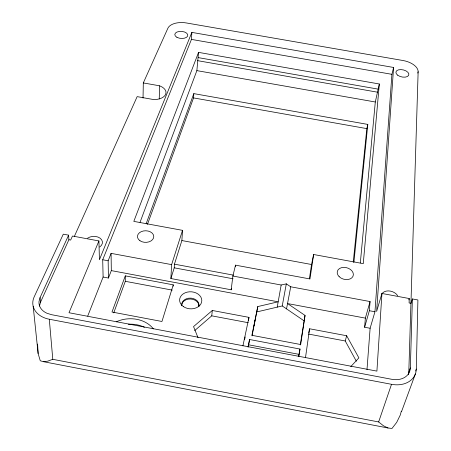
<?xml version="1.0" encoding="UTF-8"?>
<svg xmlns="http://www.w3.org/2000/svg" width="451" height="451" viewBox="0 0 451 451"><rect width="100%" height="100%" fill="white"/><g stroke="black" fill="none" stroke-linecap="round" stroke-linejoin="round"><path stroke-width="0.68" d="M113.742 312.87L125.293 281.311L125.305 275.865L173.263 284.84L173.19 286.193M143.035 98.053L143.311 82.928L167.89 28.233A15.554 8.377 4.3 0 1 186.364 22.956L403.098 60.535A15.774 8.546 12.7 0 1 418.139 71.732L410.957 303.202M415.58 371.055L416.307 369.076L417.908 299.971L412.383 298.945L410.934 303.298L408.798 372.267A18.356 14.156 23.1 0 1 408.443 374.753M408.798 372.267L410.342 367.948L412.383 298.945M159.226 98.916L159.665 85.82L143.311 82.928M39.462 306.049L40.517 302.209L68.885 239.746L70.655 240.073L72.481 236.036L98.921 240.947L99.423 259.737L191.867 32.399L393.593 67.464L376.63 311.449L381.946 293.466L409.249 298.534L409.102 302.954L410.934 303.298M231.515 288.443L231.188 289.801L170.878 278.532L171.617 264.624L182.52 230.348L133.812 221.379L198.536 52.378L379.336 83.987L363.258 263.643L313.631 254.505L311.551 264.506L309.392 278.786M170.878 278.532L174.238 267.826L174.447 264.162L181.877 240.552L182.52 230.348M87.719 316.083L103.11 277.038L102.71 259.759L191.444 39.406L191.867 32.399M147.471 224.327L193.547 97.912L193.823 93.622L367.807 124.414L353.922 262.116M381.946 293.466L376.912 371.122L69.009 312.74L98.921 240.947M140.041 222.292L196.873 70.627L198.536 52.378M366.99 369.662L370.119 328.249L374.961 311.759L391.908 74.325L393.593 67.464M370.119 328.249L364.617 327.268L369.358 310.716L370.074 301.561L290.72 286.791L286.306 283.854L281.17 285.015L232.879 276.029L235.507 265.154L309.955 278.96L313.631 254.505M364.617 327.268L365.361 318.118L370.074 301.561M360.326 262.91L375.3 101.988L379.336 83.987M353.24 262.273L366.821 128.62L367.807 124.414M194.697 330.577L211.745 315.835L212.303 310.474L248.975 317.369L248.484 320.7M37.608 344.068L38.121 353.522L40.263 360.766L43.369 361.674L387.995 427.988L391.987 428.45L396.694 422.384L400.296 414.988L401.317 411.177M231.188 289.801L232.879 276.029M235.337 266.502L235.507 265.154M305.474 357.756L309.6 328.773L346.65 335.741L358.872 357.857L350.765 366.657M298.551 356.363L299.994 349.051L249.572 339.507L248.011 347.084M300.265 344.953L305.034 315.418L287.535 303.562L365.361 318.118M298.872 356.555L299.994 349.051M305.034 315.418L300.67 344.53L251.895 335.313L257.792 306.567L278.171 301.815L111.318 270.611L111.081 253.361L171.617 264.624M248.338 346.887L249.572 339.507M254.122 325.763L254.945 320.441M252.047 335.899L257.792 306.567M277.224 307.125L281.17 285.015M303.906 320.706L282.241 305.947L286.306 283.854M286.532 308.867L290.72 286.791M242.914 345.889L248.975 317.369M244.589 339.665L245.169 336.953M308.726 332.731L309.6 328.773M356.352 361.228L345.246 340.984L346.65 335.741M417.773 73.085L418.139 71.732M387.995 427.988L383.468 425.789L378.643 421.95L52.795 359.317L49.289 319.235A24.365 18.108 -8.1 0 1 34.203 296.809L63.287 234.165L68.614 235.157L40.071 297.604L39.011 301.437A18.22 13.541 -8.1 0 0 46.994 313.282L51.668 314.713L391.756 379.297A18.452 14.167 22.9 0 0 410.342 367.948M173.263 284.84L161.954 321.484L111.983 312.03L125.305 275.865M408.815 299.859L409.249 298.534M378.643 421.95L391.513 384.308A24.602 18.891 22.9 0 0 416.307 369.076M146.13 223.809L193.823 93.622M401.542 411.6L415.371 373.98M103.11 277.038L108.443 278.036L111.318 270.611M108.443 278.036L108.15 260.774L111.081 253.361M74.314 236.482L137.155 96.632L153.842 99.598L156.942 99.406A12.611 7.441 2.6 0 0 165.658 94.282A12.611 7.441 2.6 0 0 162.118 87.032L159.665 85.82M212.303 310.474L193.547 326.592L198.023 337.698M52.795 359.317L47.626 361.189L43.369 361.674M256.957 311.895L282.241 305.947M191.444 39.406L391.908 74.325M198.186 57.61L378.124 89.118M197.538 60.648L377.611 92.207M196.873 70.627L375.3 101.988M193.547 97.912L366.821 128.62M181.877 240.552L311.551 264.506M174.447 264.162L233.562 275.161M174.238 267.826L233.105 278.791M102.71 259.759L108.15 260.774M369.358 310.716L374.961 311.759M125.293 281.311L172.271 290.117M211.745 315.835L248.191 322.702M308.433 334.05L345.246 340.984M248.766 344.823L298.861 354.317M49.289 319.235L391.513 384.308M33.177 306.291L38.121 353.522M40.071 297.604L40.517 302.209M68.614 235.157L68.885 239.746M381.247 296.014A8.986 6.494 18.9 0 1 388.08 290.895A8.986 6.494 18.9 0 1 397.726 295.755M181.753 304.87A8.631 6.664 2.9 0 1 191.083 298.139A8.631 6.664 2.9 0 1 198.818 306.308M87.567 238.207A8.873 6.28 -3.3 0 1 100.06 238.156A8.873 6.28 -3.3 0 1 99.694 247.024M116.206 321.839A27.697 21.998 -3.9 0 1 153.363 328.886M128.366 324.23A27.517 21.975 -4.1 0 1 144.41 327.268M181.691 305.767A8.625 6.664 2.9 0 1 190.638 299.007A8.625 6.664 2.9 0 1 198.863 306.629M176.927 37.309A6.523 3.535 4.2 0 0 187.678 36.001A6.523 3.535 4.2 0 0 179.34 31.435A6.523 3.535 4.2 0 0 176.927 37.309M397.675 75.187A6.618 3.608 12.7 0 0 408.629 75.413A6.618 3.608 12.7 0 0 400.866 69.589A6.618 3.608 12.7 0 0 397.675 75.187M339.146 276.655A8.231 5.936 15.1 0 0 352.924 276.424A8.231 5.936 15.1 0 0 343.763 267.364A8.231 5.936 15.1 0 0 339.146 276.655M139.951 240.727A8.157 5.801 0.3 0 0 153.532 237.987A8.157 5.801 0.3 0 0 143.367 230.98A8.157 5.801 0.3 0 0 139.951 240.727M183.331 306.533A11.106 8.535 3 0 0 201.586 302.271A11.106 8.535 3 0 0 187.221 292.13A11.106 8.535 3 0 0 183.331 306.533"/></g></svg>
